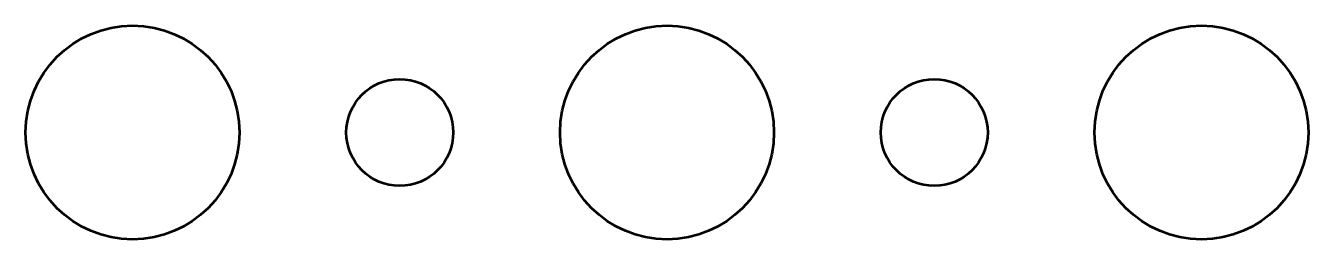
# Model space of a CAD drawing. Header units: centimetres. Extents: x -12.8 to 12.7, y -12.7 to 14.1.
# Drawn here: x -10.8 to -7.2, y 2.7 to 3.3 of the extents above; entities that cross this region are included whole.
import ezdxf

# ---------------------------------------------------------------- set-up
doc = ezdxf.new("R2010")
doc.units = ezdxf.units.CM
doc.header["$MEASUREMENT"] = 0
doc.layers.add('Layer 1', color=7, linetype='Continuous')

msp = doc.modelspace()

# ---------------------------------------------------------------- linework, layer by layer
at = {"layer": 'Layer 1', "lineweight": 53}
for centre, major_axis in [((-10.49999, 2.99999), (0, 0.30001)), ((-8.99999, 2.99999), (0, 0.30001)), ((-7.49999, 2.99999), (0, 0.30001)), ((-9.75, 3), (0, 0.15)), ((-8.25, 3), (0, 0.15))]:
    msp.add_ellipse(centre, major_axis=major_axis, ratio=1, dxfattribs=at)

doc.saveas('drawing.dxf')
